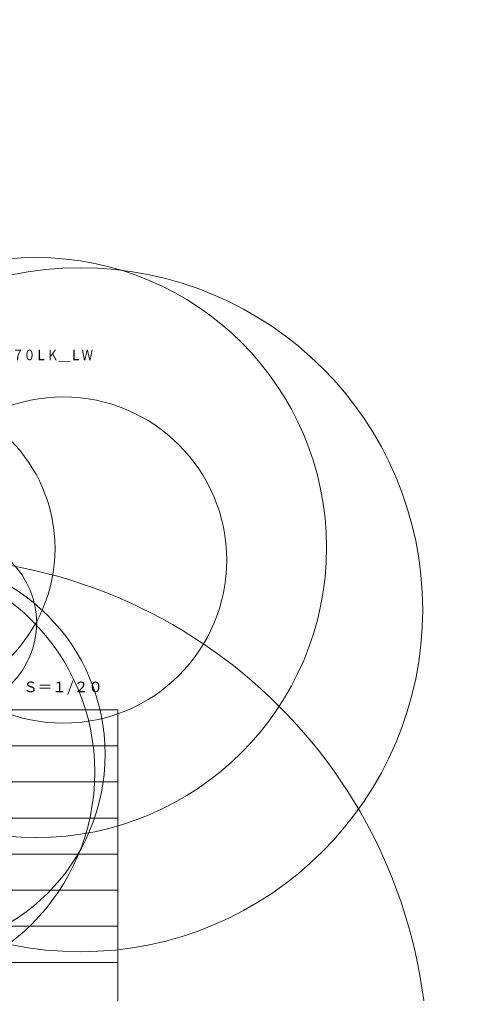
# Model space of a CAD drawing. Units: millimetres, scale not verified. Extents: x -582 to 628, y -287 to 330.
# Drawn here: x 48.9 to 109.8, y -40.8 to 94.2 of the extents above; entities that cross this region are included whole.
import ezdxf
from ezdxf.enums import TextEntityAlignment as Align

# ---------------------------------------------------------------- set-up
doc = ezdxf.new("R2010")
doc.units = ezdxf.units.MM
doc.header["$LTSCALE"] = 0.125
doc.layers.add('0-2_WAKU', color=1, linetype='Continuous', lineweight=18)
doc.layers.add('0-5_GAIKEI', color=1, linetype='Continuous', lineweight=18)
doc.layers.add('0-3_TOUROKU', color=7, linetype='Continuous')
doc.styles.add('ＭＳ ゴシック', font='')
doc.styles.get('ＭＳ ゴシック').set_extended_font_data('MS Gothic')

msp = doc.modelspace()

# ---------------------------------------------------------------- linework, layer by layer
at = {"layer": '0-2_WAKU', "color": 4}
for p, q in [((62.4993, -1.4939), (-62.5007, -1.4939)), ((62.4993, -56.4939), (62.4993, -1.4939))]:
    msp.add_line(p, q, dxfattribs=at)
at = {"layer": '0-2_WAKU'}
for p, q in [((-62.5007, -6.4939), (62.4993, -6.4939)), ((-62.5007, -11.4939), (62.4993, -11.4939)), ((-62.5007, -16.4939), (62.4993, -16.4939)), ((-62.5007, -21.4939), (62.4993, -21.4939)), ((-62.5007, -26.4939), (62.4993, -26.4939)), ((-62.5007, -31.4939), (62.4993, -31.4939)), ((-62.5007, -36.4939), (62.4993, -36.4939))]:
    msp.add_line(p, q, dxfattribs=at)
at = {"layer": '0-5_GAIKEI'}
for centre, radius in [((319.6129, 21.6042), 308.584), ((308.9135, 21.6048), 297.8996), ((211.4887, 14.1609), 201.537), ((140.2758, 21.3237), 129.2616), ((51.2166, 20.9877), 40.1869), ((57.3222, 12.362), 47.3848), ((32.4167, 20.8537), 21.4016), ((54.9823, 19.2514), 22.6004), ((35.0737, -50.7118), 70.3409), ((29.5743, -10.143), 29.7469), ((33.4932, -7.6634), 27.2605)]:
    msp.add_circle(centre, radius, dxfattribs=at)
at = {"layer": '0-5_GAIKEI', "color": 7}
msp.add_circle((39.3909, 10.5467), 11.8855, dxfattribs=at)

# ---------------------------------------------------------------- texts
at = {"layer": '0-3_TOUROKU', "style": 'ＭＳ ゴシック', "width": 0.8}
msp.add_text('ＰＴＤＺ８７０ＬＫ＿ＬＷ', height=1.466, dxfattribs=at).set_placement((39.8859, 46.5061), align=Align.BOTTOM_LEFT)
at = {"layer": '0-3_TOUROKU', "style": 'ＭＳ ゴシック'}
msp.add_text('Ｓ＝１/２０', height=1.466, dxfattribs=at).set_placement((49.4327, 0.5061), align=Align.BOTTOM_LEFT)

doc.saveas('drawing.dxf')
